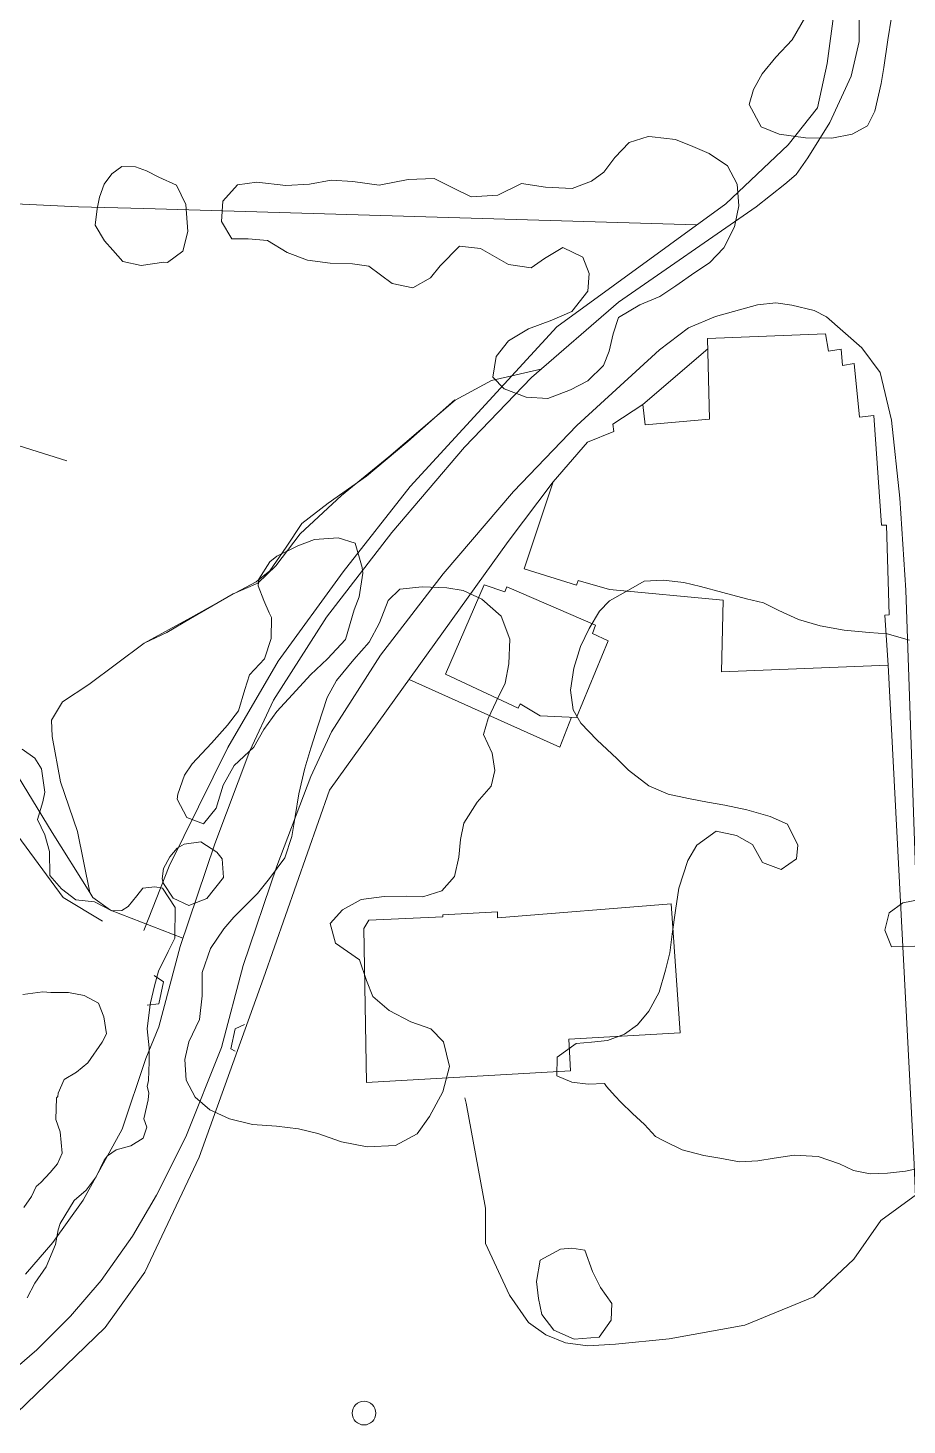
# Model space of a CAD drawing. Header units: metres. Extents: x 4652992 to 4879070, y 2074171 to 2309877.
# Drawn here: x 4654106.3 to 4654163.4, y 2308785.4 to 2308876.2 of the extents above; entities that cross this region are included whole.
import ezdxf

# ---------------------------------------------------------------- set-up
doc = ezdxf.new("R2010")
doc.units = ezdxf.units.M
doc.header["$MEASUREMENT"] = 0
doc.linetypes.add('DGN Style 3', pattern=[92.779933, 66.271381, -26.508552])
for name, color, linetype, lineweight in [('Level 1', 2, 'Continuous', 0), ('Level 18', 5, 'Continuous', 0), ('Level 20', 30, 'DGN Style 3', 0), ('Level 30', 5, 'Continuous', 0), ('Level 35', 4, 'Continuous', 0), ('Level 37', 3, 'Continuous', 0), ('Level 40', 1, 'Continuous', 0), ('Level 47', 6, 'Continuous', 0), ('Level 61', 4, 'Continuous', 0)]:
    doc.layers.add(name, color=color, linetype=linetype, lineweight=lineweight)

# ---------------------------------------------------------------- blocks, each defined once
blk = doc.blocks.new('POSTE_1')
at = {"layer": 'Level 61'}
blk.add_circle((-4.7e-05, -1.9e-05, -2.4e-05), 0.770001, dxfattribs=at)

msp = doc.modelspace()

# ---------------------------------------------------------------- linework, layer by layer
at = {"layer": 'Level 1'}
msp.add_polyline3d([(4654108.798098, 2308848.044131, 1307), (4654105.687075, 2308849.010073, 1306)], dxfattribs=at)
at = {"layer": 'Level 18', "color": 30}
for points in [[(4654144.666382, 2308858.344421, 1310.611466), (4654153.606254, 2308864.544499, 1311.448966), (4654155.473691, 2308866.015342, 1311.617716), (4654156.210733, 2308866.640974, 1311.705216), (4654156.975329, 2308867.740843, 1311.786466), (4654158.39891, 2308870.04064, 1312.048966), (4654159.788241, 2308873.032951, 1312.126337), (4654160.313471, 2308875.292058, 1312.051631), (4654160.298887, 2308880.754405, 1311.717147)], [(4654113.935382, 2308809.194505, 1304.978372), (4654114.770402, 2308811.269879, 1305.361466), (4654116.151587, 2308816.486215, 1306.117716), (4654118.416196, 2308823.157903, 1306.905216), (4654120.695052, 2308829.195196, 1307.661466), (4654122.22577, 2308832.489973, 1308.242716), (4654125.672454, 2308837.88674, 1308.617716), (4654129.921495, 2308843.392753, 1309.073966), (4654134.645136, 2308848.940757, 1309.423966), (4654139.000015, 2308853.466906, 1309.780216), (4654144.666382, 2308858.344421, 1310.611466)], [(4654162.414913, 2308850.684059, 1313.393655), (4654161.672315, 2308853.787785, 1313.093655), (4654160.490275, 2308855.384366, 1312.881155), (4654158.182086, 2308857.407185, 1312.418655), (4654157.393893, 2308857.816141, 1312.324905), (4654155.926915, 2308858.164568, 1311.943655), (4654154.887138, 2308858.302811, 1311.674905), (4654153.693076, 2308858.180883, 1311.499905), (4654150.969895, 2308857.421246, 1310.993655), (4654149.219123, 2308856.685187, 1310.824905), (4654147.333487, 2308855.264005, 1310.602655)], [(4654114.615163, 2308800.322814, 1304.138651), (4654116.518191, 2308804.12241, 1304.507401), (4654118.848905, 2308809.915209, 1305.501151), (4654120.260516, 2308815.246457, 1306.257401), (4654122.45473, 2308821.710756, 1307.044901), (4654124.651998, 2308827.5319, 1307.801151), (4654125.995062, 2308830.422766, 1308.382401), (4654129.184795, 2308835.417202, 1308.757401), (4654133.254299, 2308840.690567, 1309.213651), (4654137.826542, 2308846.060751, 1309.563651), (4654141.95116, 2308850.347583, 1309.919901), (4654147.333487, 2308855.264005, 1310.602655)], [(4654167.181013, 2308776.407439, 1319.220258), (4654166.582341, 2308779.767477, 1319.093172), (4654166.020919, 2308783.779888, 1318.381155), (4654165.640497, 2308789.178459, 1317.843655), (4654164.894486, 2308800.215465, 1317.081155), (4654164.059777, 2308818.944226, 1315.818655), (4654163.352851, 2308839.644209, 1314.368655), (4654162.950422, 2308845.617936, 1313.781155), (4654162.414913, 2308850.684059, 1313.393655)], [(4654113.935486, 2308809.194519, 1305.255495), (4654112.37949, 2308804.611868, 1304.553863), (4654109.843674, 2308800.006402, 1303.876119), (4654107.877327, 2308797.244677, 1303.377321), (4654106.092758, 2308795.190809, 1303.206548)], [(4654114.615296, 2308800.322876, 1304.323506), (4654113.056173, 2308797.659674, 1303.924028), (4654111.032281, 2308794.777097, 1303.511844), (4654109.019084, 2308792.4601, 1303.174132), (4654106.836204, 2308790.2812, 1302.798144), (4654102.170854, 2308786.269432, 1302.185011)]]:
    msp.add_polyline3d(points, dxfattribs=at)
at = {"layer": 'Level 20', "linetype": 'Continuous'}
for points in [[(4654129.718166, 2308848.292978, 1309.936466), (4654134.046107, 2308851.982998, 1309.936466), (4654136.402786, 2308853.260764, 1309.936466), (4654139.622415, 2308854.002658, 1309.871522)], [(4654110.275314, 2308819.989558, 1307.2), (4654109.478181, 2308823.957988, 1307), (4654108.380306, 2308827.191358, 1306.8), (4654107.841107, 2308830.123598, 1306.8), (4654107.7932, 2308831.199623, 1307.1), (4654108.502673, 2308832.385307, 1307.5), (4654110.212406, 2308833.503464, 1307.7), (4654113.818115, 2308836.196106, 1308.3769), (4654116.834257, 2308837.836849, 1308.767961), (4654119.382362, 2308839.278313, 1309.267961), (4654121.103064, 2308840.187809, 1309.66796), (4654121.992535, 2308840.904263, 1309.66796), (4654123.059374, 2308842.434034, 1309.66796), (4654124.076047, 2308843.974206, 1309.66796), (4654125.775966, 2308845.286065, 1309.867961), (4654128.280355, 2308847.053186, 1309.96796), (4654130.96723, 2308849.30099, 1309.96796), (4654134.013794, 2308852.00291, 1309.96796)], [(4654129.718166, 2308848.292978, 1309.936466), (4654126.645366, 2308845.795261, 1309.817716), (4654123.969484, 2308843.297652, 1309.648966), (4654122.380495, 2308841.229172, 1309.480216), (4654121.200732, 2308840.103787, 1309.423966), (4654119.599929, 2308839.393366, 1309.355216), (4654116.820839, 2308837.803856, 1308.842716), (4654115.294202, 2308836.888898, 1308.661466), (4654113.818043, 2308836.196046, 1308.376944)], [(4654116.332954, 2308817.020377, 1306.180738), (4654111.627763, 2308818.838984, 1307.2), (4654110.474339, 2308819.67675, 1307.2), (4654110.275314, 2308819.989558, 1307.2), (4654107.830428, 2308823.899289, 1305.6), (4654103.362716, 2308831.193154, 1305.3)], [(4654164.861433, 2308800.957098, 1317.031162), (4654163.807668, 2308800.191174, 1316.868662), (4654161.730998, 2308798.681081, 1316.318662), (4654159.967347, 2308796.16985, 1315.593662), (4654157.375161, 2308793.720011, 1315.318662), (4654152.883676, 2308791.867675, 1315.081162), (4654147.964886, 2308790.982014, 1314.743662), (4654144.46668, 2308790.636761, 1314.218662), (4654142.663301, 2308790.541137, 1313.906162), (4654141.208515, 2308790.737366, 1313.806162), (4654139.944615, 2308791.252587, 1313.631162), (4654138.809885, 2308792.043292, 1313.506162), (4654137.576983, 2308793.825225, 1313.406162), (4654136.021983, 2308797.17822, 1313.031162), (4654136.016526, 2308799.479669, 1312.943662), (4654134.767046, 2308806.298513, 1312.431162), (4654134.664231, 2308806.640985, 1312.393662)]]:
    msp.add_polyline3d(points, dxfattribs=at)
at = {"layer": 'Level 30', "color": 1}
for points in [[(4654158.128937, 2308856.307524, 1316.549197), (4654150.458263, 2308855.987954, 1316.230447), (4654150.577722, 2308850.74391, 1316.217947), (4654146.397478, 2308850.392575, 1315.392947), (4654146.246346, 2308851.707528, 1315.330447), (4654144.287889, 2308850.41699, 1315.130447), (4654144.354858, 2308849.944156, 1315.117947), (4654142.648605, 2308849.247818, 1314.467947), (4654140.413411, 2308846.675371, 1313.992947), (4654138.523423, 2308841.017892, 1313.880447), (4654141.943018, 2308839.953645, 1314.361697), (4654142.046411, 2308840.275014, 1314.361697), (4654144.079324, 2308839.686697, 1314.946072), (4654151.460868, 2308838.986425, 1316.564822), (4654151.359248, 2308834.33236, 1316.552322), (4654162.202266, 2308834.77143, 1316.652322), (4654161.993454, 2308838.023408, 1316.652322), (4654162.265906, 2308838.03075, 1316.652322), (4654162.100495, 2308843.866822, 1316.683572), (4654161.75993, 2308843.857645, 1316.683572), (4654161.276278, 2308850.983328, 1316.258572), (4654160.335288, 2308850.874048, 1316.258572), (4654159.979845, 2308854.368263, 1316.402322), (4654159.22545, 2308854.240408, 1316.402322), (4654159.151615, 2308855.297949, 1316.496072), (4654158.315942, 2308855.170526, 1316.496072), (4654158.128937, 2308856.307524, 1316.549197)], [(4654143.161852, 2308837.36849, 1313.477322), (4654137.396214, 2308839.846333, 1313.089822), (4654137.272773, 2308839.526702, 1313.089822), (4654135.935601, 2308839.988847, 1313.089822), (4654133.417471, 2308834.177416, 1312.852322), (4654138.132517, 2308831.974369, 1312.902322), (4654138.262316, 2308832.251998, 1312.902322), (4654139.573254, 2308831.480749, 1312.989822), (4654141.923729, 2308831.362216, 1313.121072), (4654143.986303, 2308836.352156, 1313.239822), (4654142.96263, 2308836.814842, 1313.396072), (4654143.161852, 2308837.36849, 1313.477322)], [(4654148.093415, 2308819.266361, 1314.349197), (4654136.78427, 2308818.339146, 1314.080447), (4654136.785689, 2308818.740043, 1314.080447), (4654133.237616, 2308818.548545, 1314.080447), (4654133.242306, 2308818.418557, 1314.080447), (4654128.436055, 2308818.191837, 1313.083572), (4654128.109532, 2308817.642099, 1313.099197), (4654128.273105, 2308807.641429, 1313.167947), (4654141.531751, 2308808.408931, 1314.067947), (4654141.426097, 2308810.4658, 1314.317947), (4654148.672605, 2308810.863207, 1314.317947), (4654148.093415, 2308819.266361, 1314.349197)]]:
    msp.add_polyline3d(points, dxfattribs=at)
at = {"layer": 'Level 35'}
msp.add_line((4654146.246346, 2308851.707528, 1313.190684), (4654150.473473, 2308855.320252, 1313.190684), dxfattribs=at)
at = {"layer": 'Level 35', "extrusion": (-0.131142231140294, -0.0191077827346595, 0.9911794024547276), "elevation": -653169.911619, "flags": 128}
msp.add_lwpolyline([(-1613671.585969, 4895014.937703), (-1613669.778012, 4895013.900178), (-1613675.541985, 4895004.751096)], dxfattribs=at)
at = {"layer": 'Level 37'}
msp.add_line((4654149.758406, 2308863.378795, 1312.812603), (4654113.802343, 2308864.430742, 1308.882276), dxfattribs=at)
at = {"layer": 'Level 37', "extrusion": (0.8876711410171314, 0.0791583740394537, 0.4536230783643774), "elevation": 4314726.142998, "flags": 128}
msp.add_lwpolyline([(1886258.463262, -2194740.396227), (1886280.478091, -2194742.780669), (1886312.928354, -2194745.403556)], dxfattribs=at)
at = {"layer": 'Level 37', "extrusion": (0.8159770224434947, -0.3834112382919318, 0.4326399440593715), "elevation": 2912997.350967, "flags": 128}
msp.add_lwpolyline([(4068876.007423, -1396426.820194), (4068884.280237, -1396426.831844), (4068896.587637, -1396424.183677)], dxfattribs=at)
at = {"layer": 'Level 37'}
for points in [[(4654156.068748, 2308981.484929, 1306.862412), (4654156.961564, 2308954.40931, 1308.249912), (4654157.218723, 2308937.701971, 1309.699912), (4654157.670587, 2308920.046023, 1310.987412), (4654158.004599, 2308903.464017, 1311.574912), (4654158.909771, 2308884.759279, 1312.499912), (4654158.688748, 2308877.256248, 1313.012412), (4654158.240957, 2308873.868048, 1313.237412), (4654157.604372, 2308870.983831, 1313.349912), (4654155.696903, 2308868.56896, 1313.312412), (4654151.642987, 2308864.750937, 1313.024912), (4654140.658179, 2308856.753027, 1311.787412), (4654131.110025, 2308846.371783, 1311.199912), (4654126.758254, 2308840.830864, 1310.987412), (4654122.523868, 2308835.026928, 1310.44995)], [(4654113.80249, 2308864.430725, 1308.8823), (4654109.542385, 2308864.55498, 1308.2), (4654094.479124, 2308865.269377, 1303.1), (4654080.06212, 2308865.393549, 1295.7), (4654068.06581, 2308866.218976, 1290.3), (4654060.574963, 2308867.15103, 1287.7), (4654059.484425, 2308873.018489, 1286.1), (4654057.870776, 2308882.480871, 1283.5), (4654056.278519, 2308889.550313, 1282.64229), (4654055.64309, 2308892.371547, 1282.3), (4654054.349572, 2308901.021834, 1284.5), (4654052.33316, 2308909.774921, 1285.1), (4654051.269504, 2308913.938737, 1284.669206), (4654048.135752, 2308926.206206, 1283.4), (4654046.739487, 2308931.066304, 1283.4), (4654045.673919, 2308937.32792, 1283.2), (4654068.397493, 2308934.271142, 1288.4), (4654090.798963, 2308931.621804, 1296.8), (4654113.999695, 2308928.815125, 1303.4483)], [(4654121.587487, 2308814.423658, 1309.340684), (4654125.876525, 2308826.650418, 1310.915684), (4654137.494712, 2308842.801839, 1312.590684), (4654140.413411, 2308846.675371, 1313.203184)], [(4654111.10868, 2308818.125863, 1308.16796), (4654108.548724, 2308819.666703, 1307.767961), (4654105.600111, 2308823.677471, 1307.267961), (4654101.795144, 2308831.576539, 1307.267961), (4654099.562811, 2308836.79964, 1307.267961), (4654086.842762, 2308836.331095, 1302.567961), (4654076.822246, 2308836.723003, 1297.46796), (4654066.613765, 2308834.283782, 1291.16796), (4654041.735157, 2308831.12481, 1271.567961), (4654026.374403, 2308829.510316, 1260.96796), (4654014.832065, 2308828.868721, 1254.867961), (4653996.409833, 2308824.641152, 1247.367961), (4653972.968295, 2308821.371344, 1243.66796), (4653962.013571, 2308820.015771, 1242.067961), (4653948.093688, 2308818.855787, 1240.067961), (4653942.78589, 2308806.933669, 1240.067961), (4653936.525173, 2308796.622895, 1239.116218), (4653946.298669, 2308795.236349, 1240.9), (4653977.203566, 2308791.106174, 1245.4), (4653997.399582, 2308788.950623, 1249.3), (4654008.520033, 2308788.32974, 1251.599375)], [(4654113.801409, 2308817.519838, 1308.592997), (4654115.434031, 2308821.702613, 1309.111466), (4654119.253118, 2308829.41534, 1310.036466), (4654122.523868, 2308835.026928, 1310.44995)], [(4654088.499976, 2308756.848936, 1303.4465), (4654092.97949, 2308773.890463, 1305.1193), (4654095.307579, 2308776.822371, 1305.1193), (4654101.011949, 2308780.616061, 1306.881), (4654102.317437, 2308783.080435, 1306.4), (4654111.288515, 2308791.730101, 1306.3), (4654113.867676, 2308795.312073, 1306.9637)]]:
    msp.add_polyline3d(points, dxfattribs=at)
at = {"layer": 'Level 40', "color": 3}
for points in [[(4654156.840552, 2308876.947258, 1313.717467), (4654155.966474, 2308875.404793, 1313.779967), (4654154.889206, 2308874.286177, 1313.817467), (4654154.009065, 2308873.188996, 1313.867467), (4654153.447336, 2308872.175565, 1313.942467), (4654153.167882, 2308871.196607, 1314.079967), (4654153.942014, 2308869.757775, 1314.442467), (4654155.102928, 2308869.279339, 1314.667467), (4654156.829473, 2308869.036247, 1314.867467), (4654158.539571, 2308869.018117, 1315.029967), (4654159.852923, 2308869.262961, 1315.154967), (4654160.859329, 2308869.810775, 1315.254967), (4654161.326607, 2308870.757248, 1315.329967), (4654161.750275, 2308872.571967, 1315.367467), (4654161.927054, 2308873.596449, 1315.367467), (4654162.185079, 2308875.412053, 1315.367467), (4654162.409459, 2308876.872536, 1315.292467)], [(4654148.374452, 2308868.91951, 1314.279967), (4654149.495038, 2308868.481135, 1314.379967), (4654150.558232, 2308868.025416, 1314.604967), (4654151.75128, 2308867.220432, 1314.829967), (4654152.386565, 2308866.02131, 1315.054967), (4654152.496159, 2308864.613195, 1315.254967), (4654152.205096, 2308863.246924, 1315.479967), (4654151.508794, 2308861.896048, 1315.654967), (4654150.577018, 2308860.91265, 1315.704967), (4654149.62559, 2308860.286754, 1315.704967), (4654148.386116, 2308859.410889, 1315.479967), (4654147.341727, 2308858.719304, 1315.142467), (4654146.051615, 2308858.179045, 1314.929967), (4654144.658293, 2308857.356948, 1314.642467), (4654144.31201, 2308856.299834, 1314.579967), (4654144.062183, 2308855.17161, 1314.467467), (4654143.681417, 2308854.2294, 1314.354967), (4654142.665843, 2308853.233211, 1314.292467), (4654141.534161, 2308852.665635, 1314.092467), (4654140.076455, 2308852.099795, 1313.779967), (4654138.649497, 2308852.182403, 1313.392467), (4654137.221214, 2308852.728313, 1313.267467), (4654136.481634, 2308853.482346, 1313.242467), (4654136.715305, 2308854.831273, 1313.242467), (4654137.515056, 2308855.837436, 1313.242467), (4654138.819999, 2308856.620293, 1313.292467), (4654140.330515, 2308857.177027, 1313.392467), (4654141.625209, 2308857.743735, 1313.592467), (4654142.669359, 2308859.061872, 1313.629967), (4654142.760755, 2308860.217414, 1313.629967), (4654142.344789, 2308861.269762, 1313.579967), (4654141.040453, 2308861.903258, 1313.417467), (4654139.854875, 2308861.181538, 1313.267467), (4654138.991826, 2308860.594882, 1313.167467), (4654137.50398, 2308860.796947, 1312.892467), (4654135.700119, 2308861.843449, 1312.604967), (4654134.313312, 2308862.000853, 1312.504967), (4654133.057922, 2308860.71914, 1312.379967), (4654132.431432, 2308859.928258, 1312.317467), (4654131.286005, 2308859.281333, 1312.292467), (4654129.948511, 2308859.566432, 1312.254967), (4654128.43161, 2308860.699652, 1312.204967), (4654127.370826, 2308860.85532, 1312.142467), (4654125.908299, 2308860.889582, 1312.029967), (4654124.446858, 2308861.087094, 1311.967467), (4654123.119614, 2308861.588342, 1311.517467), (4654121.838187, 2308862.354086, 1310.942467), (4654120.578823, 2308862.462275, 1310.754967), (4654119.521535, 2308862.481143, 1310.592467), (4654118.8461, 2308863.60547, 1310.292467), (4654118.938582, 2308864.924262, 1310.142467), (4654119.884104, 2308865.987009, 1310.129967), (4654121.136476, 2308866.152421, 1310.279967), (4654123.029561, 2308865.934961, 1310.554967), (4654124.567807, 2308866.023841, 1310.817467), (4654125.970532, 2308866.272286, 1311.179967), (4654127.39749, 2308866.189678, 1311.292467), (4654129.096576, 2308865.951189, 1311.492467), (4654130.984841, 2308866.333831, 1311.617467), (4654132.681517, 2308866.395393, 1311.729967), (4654133.981271, 2308865.735448, 1311.979967), (4654135.08353, 2308865.191274, 1312.179967), (4654136.815775, 2308865.301183, 1312.442467), (4654138.362945, 2308866.069513, 1312.567467), (4654139.925425, 2308865.827339, 1312.667467), (4654141.652002, 2308865.747548, 1312.804967), (4654142.901964, 2308866.21301, 1313.067467), (4654143.712203, 2308866.808772, 1313.167467), (4654144.418994, 2308867.749245, 1313.454967), (4654145.35077, 2308868.732644, 1313.667467), (4654146.586987, 2308869.118758, 1313.954967), (4654146.855619, 2308869.099678, 1314.042467), (4654148.374452, 2308868.91951, 1314.279967)], [(4654115.09535, 2308860.9486, 1309.869654), (4654113.632924, 2308860.740077, 1309.7), (4654112.439743, 2308860.993521, 1309.7), (4654111.76999, 2308861.739188, 1309.7), (4654111.245494, 2308862.333373, 1309.7), (4654110.638513, 2308863.367577, 1309.7), (4654110.751343, 2308864.429885, 1309.7), (4654110.914937, 2308865.179654, 1309.7), (4654111.217377, 2308866.020582, 1309.7), (4654111.721988, 2308866.697757, 1309.7), (4654112.359313, 2308867.165587, 1309.7), (4654113.249449, 2308867.157115, 1309.7), (4654113.962928, 2308866.884525, 1309.7)], [(4654115.09535, 2308860.9486, 1309.869654), (4654115.327909, 2308860.931708, 1309.880216), (4654116.331247, 2308861.664402, 1309.992716), (4654116.662717, 2308862.951976, 1310.005216), (4654116.526088, 2308864.704426, 1310.005216), (4654115.920365, 2308865.961422, 1310.005216), (4654114.777605, 2308866.487687, 1309.967716), (4654113.962928, 2308866.884525, 1309.7)], [(4654123.801004, 2308842.516318, 1312.192467), (4654124.883764, 2308842.93141, 1312.192467), (4654126.434094, 2308843.047203, 1312.179967), (4654127.547759, 2308842.691306, 1312.117467), (4654127.985692, 2308841.111886, 1312.079967), (4654128.032265, 2308840.748376, 1312.054967), (4654127.792982, 2308839.20357, 1312.004967), (4654127.482506, 2308838.354657, 1312.004967), (4654126.904506, 2308836.43067, 1312.004967), (4654125.732746, 2308835.183207, 1311.992467), (4654124.624189, 2308834.143618, 1311.929967), (4654123.71057, 2308833.125143, 1311.892467), (4654122.436278, 2308831.758614, 1311.692467), (4654121.605898, 2308830.589075, 1311.629967), (4654120.943916, 2308829.44522, 1311.429967), (4654119.670584, 2308828.242597, 1311.304967), (4654118.959147, 2308826.970534, 1311.279967), (4654118.507555, 2308825.462298, 1311.192467), (4654117.678134, 2308824.456665, 1311.154967), (4654116.600175, 2308824.861102, 1311.104967), (4654115.960802, 2308826.065041, 1311.104967), (4654116.015799, 2308826.38371, 1311.104967), (4654116.448099, 2308827.621818, 1311.092467), (4654116.930596, 2308828.359065, 1311.129967), (4654118.200305, 2308829.699038, 1311.142467), (4654119.247578, 2308830.858563, 1311.142467), (4654119.957094, 2308831.802814, 1311.217467), (4654120.359233, 2308833.182843, 1311.279967), (4654120.661502, 2308834.142551, 1311.342467), (4654121.632782, 2308835.17844, 1311.379967), (4654122.078832, 2308836.496214, 1311.454967), (4654122.095679, 2308837.860573, 1311.567467), (4654121.95574, 2308838.158129, 1311.567467), (4654121.601789, 2308838.957417, 1311.592467), (4654121.222259, 2308839.925182, 1311.642467), (4654121.26905, 2308840.354646, 1311.742467), (4654121.98411, 2308841.489358, 1311.767467), (4654122.45552, 2308841.845683, 1311.767467), (4654123.801004, 2308842.516318, 1312.192467)], [(4654131.903974, 2308839.855537, 1318.85244), (4654133.490476, 2308839.798853, 1318.97744), (4654134.567713, 2308839.613304, 1319.05244), (4654135.769828, 2308839.0543, 1319.13994), (4654137.038756, 2308837.942331, 1319.18994), (4654137.595359, 2308836.465745, 1319.18994), (4654137.533059, 2308834.852107, 1319.18994), (4654137.288791, 2308833.594686, 1319.17744), (4654136.702959, 2308832.396097, 1319.06494), (4654136.187843, 2308831.293619, 1318.77744), (4654135.87481, 2308830.264624, 1317.92744), (4654136.450555, 2308829.05547, 1316.86494), (4654136.632188, 2308827.914199, 1316.43994), (4654136.376246, 2308826.902444, 1316.17744), (4654135.467018, 2308825.86785, 1316.00244), (4654134.608388, 2308824.499666, 1315.81494), (4654134.39591, 2308823.426279, 1315.73994), (4654134.279446, 2308822.282208, 1315.65244), (4654134.008904, 2308821.029312, 1315.46494), (4654133.17039, 2308820.090829, 1315.30244), (4654131.940691, 2308819.707036, 1315.28994), (4654130.867021, 2308819.756606, 1315.27744), (4654129.42908, 2308819.733555, 1315.23994), (4654127.933074, 2308819.530997, 1315.20244), (4654126.710508, 2308818.875247, 1315.17744), (4654125.907352, 2308817.984819, 1315.10244), (4654126.254737, 2308816.706707, 1315.23994), (4654127.826305, 2308815.623828, 1315.50244), (4654128.269704, 2308814.275033, 1315.90244), (4654128.684238, 2308813.22901, 1316.33994), (4654129.743949, 2308812.315515, 1316.72744), (4654131.159823, 2308811.584327, 1317.06494), (4654132.463468, 2308811.143199, 1317.41494), (4654133.291254, 2308810.296724, 1317.71494), (4654133.662963, 2308808.689548, 1317.95244), (4654133.240934, 2308807.02958, 1318.12744), (4654132.372246, 2308805.446547, 1318.25244), (4654131.580763, 2308804.310453, 1318.28994), (4654130.151571, 2308803.55493, 1318.28994), (4654128.323086, 2308803.463784, 1318.20244), (4654126.646087, 2308803.779711, 1317.92744), (4654125.1196, 2308804.340441, 1317.57744), (4654123.845796, 2308804.641066, 1317.17744), (4654122.413371, 2308804.806575, 1316.91494), (4654120.862226, 2308804.911314, 1316.75244), (4654119.356497, 2308805.278959, 1316.57744), (4654118.080101, 2308805.877831, 1316.40244), (4654117.138136, 2308806.689827, 1316.26494), (4654116.544225, 2308807.793819, 1316.21494), (4654116.451472, 2308809.136363, 1316.16494), (4654116.730122, 2308810.279571, 1316.10244), (4654117.413917, 2308811.732015, 1315.93994), (4654117.598505, 2308813.270444, 1315.75244), (4654117.590091, 2308814.787971, 1315.53994), (4654118.129866, 2308816.346439, 1315.26494), (4654119.001145, 2308817.631226, 1314.96494), (4654119.645682, 2308818.386538, 1314.82744), (4654120.466029, 2308819.219859, 1314.61494), (4654121.184847, 2308819.935304, 1314.42744), (4654121.975353, 2308820.909129, 1314.50244), (4654122.965354, 2308822.254684, 1314.78994), (4654123.42079, 2308823.63817, 1315.05244), (4654123.643326, 2308824.926407, 1315.35244), (4654123.871378, 2308826.403204, 1315.62744), (4654124.267134, 2308828.067698, 1315.86494), (4654124.656397, 2308829.381363, 1316.08994), (4654125.129999, 2308830.870011, 1316.21494), (4654125.710648, 2308832.665094, 1316.21494), (4654126.335403, 2308833.775761, 1316.31494), (4654127.461315, 2308835.124979, 1316.90244), (4654128.441257, 2308836.255684, 1317.03994), (4654129.119535, 2308837.519568, 1317.07744), (4654129.693692, 2308838.963823, 1317.20244), (4654130.443325, 2308839.701033, 1317.35244), (4654131.903974, 2308839.855537, 1318.85244)], [(4654164.439701, 2308802.121356, 1327.15244), (4654163.319259, 2308801.882429, 1327.15244), (4654162.164585, 2308801.757382, 1327.15244), (4654161.02353, 2308801.710977, 1327.05244), (4654159.954067, 2308801.922197, 1326.83994), (4654159.030242, 2308802.351292, 1326.57744), (4654157.656558, 2308802.830884, 1326.25244), (4654156.079264, 2308802.913616, 1325.98994), (4654154.779996, 2308802.73249, 1325.61494), (4654153.725563, 2308802.56318, 1325.60244), (4654152.527578, 2308802.499585, 1325.60244), (4654151.244013, 2308802.720691, 1325.60244), (4654150.222401, 2308802.896673, 1325.51494), (4654148.804364, 2308803.275921, 1325.37744), (4654147.61055, 2308803.859508, 1325.16494), (4654147.066033, 2308804.142276, 1323.93994), (4654146.362934, 2308804.911291, 1323.35244), (4654145.57217, 2308805.641415, 1322.47744), (4654144.807601, 2308806.367027, 1321.51494), (4654144.442953, 2308806.753791, 1320.25244), (4654143.878867, 2308807.390876, 1319.15244), (4654143.748933, 2308807.575233, 1317.62744), (4654142.691004, 2308807.541504, 1316.82744), (4654141.634117, 2308807.669571, 1316.27744), (4654140.653361, 2308808.081477, 1315.90244), (4654140.674279, 2308809.292686, 1315.66494), (4654141.908212, 2308810.186958, 1315.72744), (4654142.918291, 2308810.255925, 1315.87744), (4654143.93745, 2308810.37732, 1316.10244), (4654145.058934, 2308810.778042, 1316.30244), (4654145.893315, 2308811.390195, 1316.48994), (4654146.642116, 2308812.287049, 1316.57744), (4654147.314416, 2308813.521029, 1316.60244), (4654147.721268, 2308814.935715, 1316.60244), (4654147.999599, 2308816.075586, 1316.55244), (4654148.156032, 2308817.290447, 1316.48994), (4654148.366942, 2308818.819873, 1316.41494), (4654148.590427, 2308820.266145, 1316.13994), (4654149.174694, 2308822.082203, 1316.01494), (4654149.749208, 2308823.06307, 1316.01494), (4654151.013876, 2308823.979044, 1316.22744), (4654152.340752, 2308823.696486, 1316.57744), (4654153.372855, 2308823.11376, 1316.85244), (4654154.034055, 2308821.947026, 1317.68994), (4654155.250567, 2308821.494508, 1318.60244), (4654156.234082, 2308822.188955, 1319.53994), (4654156.3315, 2308823.063036, 1320.07744), (4654155.649688, 2308824.422292, 1320.36494), (4654154.52538, 2308824.939913, 1320.36494), (4654153.007101, 2308825.363425, 1320.36494), (4654151.575445, 2308825.664033, 1320.38994), (4654150.449052, 2308825.858064, 1320.38994), (4654149.222418, 2308826.096359, 1320.31494), (4654147.895542, 2308826.378916, 1320.22744), (4654146.640258, 2308826.9191, 1320.12744), (4654145.304978, 2308827.931993, 1319.97744), (4654144.571144, 2308828.679306, 1319.95244), (4654143.245985, 2308829.906422, 1319.95244), (4654142.221549, 2308831.000748, 1319.95244), (4654141.724515, 2308831.869245, 1319.95244), (4654141.540411, 2308833.142766, 1319.95244), (4654141.759357, 2308834.562824, 1320.05244), (4654142.192404, 2308835.972998, 1320.21494), (4654142.746305, 2308837.146387, 1320.30244), (4654143.426642, 2308838.271, 1320.30244), (4654144.082196, 2308838.940954, 1320.46494), (4654145.459681, 2308839.72951, 1321.02744)], [(4654145.459681, 2308839.72951, 1321.02744), (4654146.328294, 2308840.227784, 1321.31494), (4654147.578669, 2308840.282354, 1321.53994), (4654148.902047, 2308840.135377, 1321.71494), (4654149.988626, 2308839.867217, 1321.86494), (4654151.459054, 2308839.478943, 1322.00244), (4654152.981872, 2308839.081645, 1322.11494), (4654154.094646, 2308838.808972, 1322.15244), (4654155.087978, 2308838.313912, 1322.16494), (4654156.364917, 2308837.743002, 1322.22744), (4654157.773875, 2308837.311326, 1322.33994), (4654159.345587, 2308837.040585, 1322.45244), (4654160.966192, 2308836.8964, 1322.50244), (4654162.136939, 2308836.802712, 1322.62744), (4654163.576632, 2308836.392737, 1322.86494)], [(4654105.876123, 2308829.309725, 1310.8465), (4654106.698342, 2308828.732272, 1310.8465), (4654107.144209, 2308828.031339, 1310.8465), (4654107.362797, 2308826.517667, 1310.8465), (4654107.225511, 2308825.888463, 1310.8465), (4654106.876633, 2308824.746841, 1310.8465), (4654107.354517, 2308823.735771, 1310.8465), (4654107.668114, 2308822.657968, 1310.8465), (4654107.674716, 2308821.087829, 1310.8465), (4654108.433237, 2308820.220767, 1310.8465), (4654109.376958, 2308819.517467, 1310.8465), (4654110.594828, 2308819.383747, 1311.6465), (4654111.711723, 2308818.7965, 1311.6465), (4654112.362438, 2308818.812062, 1311.6465), (4654112.769571, 2308819.080653, 1311.6465), (4654113.331921, 2308819.767057, 1311.6465), (4654113.72928, 2308820.269508, 1311.6465), (4654114.514626, 2308820.356987, 1311.6465), (4654115.010169, 2308820.276851, 1311.6465), (4654115.831007, 2308819.021006, 1311.6465), (4654115.806702, 2308817.031176, 1311.6465), (4654115.368453, 2308816.162953, 1311.6465), (4654114.740118, 2308814.879743, 1311.6465), (4654114.481689, 2308813.923384, 1311.6465), (4654114.240412, 2308812.817539, 1311.6465), (4654114.218152, 2308812.715512, 1311.6465), (4654114.023628, 2308811.13966, 1311.6465), (4654114.151441, 2308809.900758, 1311.6465), (4654114.152098, 2308808.99146, 1311.6465), (4654114.093631, 2308807.778016, 1310.6465), (4654114.009195, 2308807.391022, 1310.6465), (4654114.115402, 2308806.964343, 1310.6465), (4654114.068073, 2308806.519061, 1310.6465), (4654113.802728, 2308805.280563, 1309.8444), (4654113.993965, 2308804.742861, 1309.7465), (4654113.754678, 2308804.029163, 1309.7465), (4654112.958257, 2308803.527175, 1309.7465), (4654111.990676, 2308803.27356, 1309.7465), (4654111.43264, 2308802.889767, 1309.7465), (4654111.217801, 2308802.604725, 1309.7465), (4654110.69203, 2308801.510925, 1309.7465), (4654110.047492, 2308800.655767, 1309.7465), (4654109.274577, 2308799.986887, 1309.7465), (4654108.347882, 2308798.480009, 1309.7465), (4654108.218599, 2308798.070737, 1309.7465), (4654108.045606, 2308797.127978, 1309.7465), (4654107.452487, 2308795.667407, 1309.7465), (4654106.717028, 2308794.612347, 1309.7465), (4654106.217412, 2308793.655229, 1308.8465)], [(4654117.500697, 2308823.290617, 1311.367467), (4654118.553271, 2308822.620308, 1311.154967), (4654118.885287, 2308822.182738, 1311.129967), (4654118.975142, 2308820.971693, 1310.992467), (4654117.897632, 2308819.608381, 1310.954967), (4654116.732942, 2308819.15676, 1310.892467), (4654115.701258, 2308819.633267, 1310.854967), (4654115.077274, 2308820.583029, 1310.792467), (4654114.99089, 2308820.869622, 1310.767467), (4654115.082911, 2308821.560257, 1310.767467), (4654115.48338, 2308822.306478, 1310.742467), (4654115.962065, 2308822.876201, 1310.704967), (4654116.412486, 2308823.124723, 1310.704967), (4654117.500697, 2308823.290617, 1311.367467)], [(4654164.386064, 2308819.569891, 1321.45244), (4654163.156301, 2308819.3228, 1321.40244), (4654162.260451, 2308818.667244, 1321.51494), (4654161.986661, 2308817.553587, 1321.81494), (4654162.416643, 2308816.453677, 1322.37744), (4654163.93805, 2308816.515551, 1323.12744)], [(4654105.990857, 2308799.513243, 1309.7465), (4654106.501821, 2308800.230767, 1309.7465), (4654106.783962, 2308800.882437, 1309.7465), (4654107.103618, 2308801.148042, 1309.7465), (4654107.709748, 2308801.793716, 1309.7465), (4654108.191853, 2308802.354089, 1309.7465), (4654108.483586, 2308803.058099, 1309.7465), (4654108.357062, 2308804.435418, 1309.7465), (4654108.072436, 2308805.246385, 1309.7465), (4654108.112715, 2308806.646842, 1309.7465), (4654108.209187, 2308806.735752, 1309.8465), (4654108.227096, 2308806.955518, 1309.9465), (4654108.618883, 2308807.836103, 1309.9465), (4654109.424656, 2308808.32664, 1309.9465), (4654110.156011, 2308808.933872, 1309.9465), (4654111.093531, 2308810.257569, 1309.9465), (4654111.363516, 2308810.808895, 1309.9465), (4654111.203599, 2308811.905545, 1309.9465), (4654110.847643, 2308812.789961, 1309.9465), (4654109.908602, 2308813.289675, 1309.9465), (4654108.905998, 2308813.498821, 1309.9465), (4654107.754875, 2308813.485695, 1309.9465), (4654107.218974, 2308813.546822, 1309.9465), (4654105.929734, 2308813.359816, 1309.9465)], [(4654142.474628, 2308796.744074, 1316.92119), (4654142.980669, 2308795.373176, 1316.92119), (4654143.488792, 2308794.326259, 1316.58994), (4654144.229236, 2308793.293432, 1316.46494), (4654144.189383, 2308792.205644, 1316.38994), (4654143.415451, 2308791.095487, 1316.37744), (4654141.784654, 2308790.970615, 1316.42744), (4654140.465096, 2308791.548991, 1316.40869), (4654139.669854, 2308792.577732, 1316.32119), (4654139.45743, 2308793.614321, 1316.23369), (4654139.335165, 2308794.70297, 1316.12744), (4654139.565478, 2308796.10936, 1316.03994), (4654140.891089, 2308796.813784, 1316.17744), (4654141.631994, 2308796.875521, 1316.22119), (4654142.474628, 2308796.744074, 1316.92119)]]:
    msp.add_polyline3d(points, dxfattribs=at)
at = {"layer": 'Level 47', "flags": 128}
for points, elevation in [([(4654114.008157, 2308812.674128), (4654114.77103, 2308812.767459), (4654115.074458, 2308814.177718), (4654114.464358, 2308814.609442)], 1305.621522), ([(4654119.732265, 2308809.672297), (4654119.458554, 2308809.833902), (4654119.742103, 2308811.137164), (4654120.345479, 2308811.412366)], 1305.652772)]:
    msp.add_lwpolyline(points, dxfattribs=dict(at, elevation=elevation))

# ---------------------------------------------------------------- block references
at = {"layer": 'Level 61'}
msp.add_blockref('POSTE_1', (4654128.11595, 2308786.16315, 1312.63365), dxfattribs=at)

doc.saveas('drawing.dxf')
